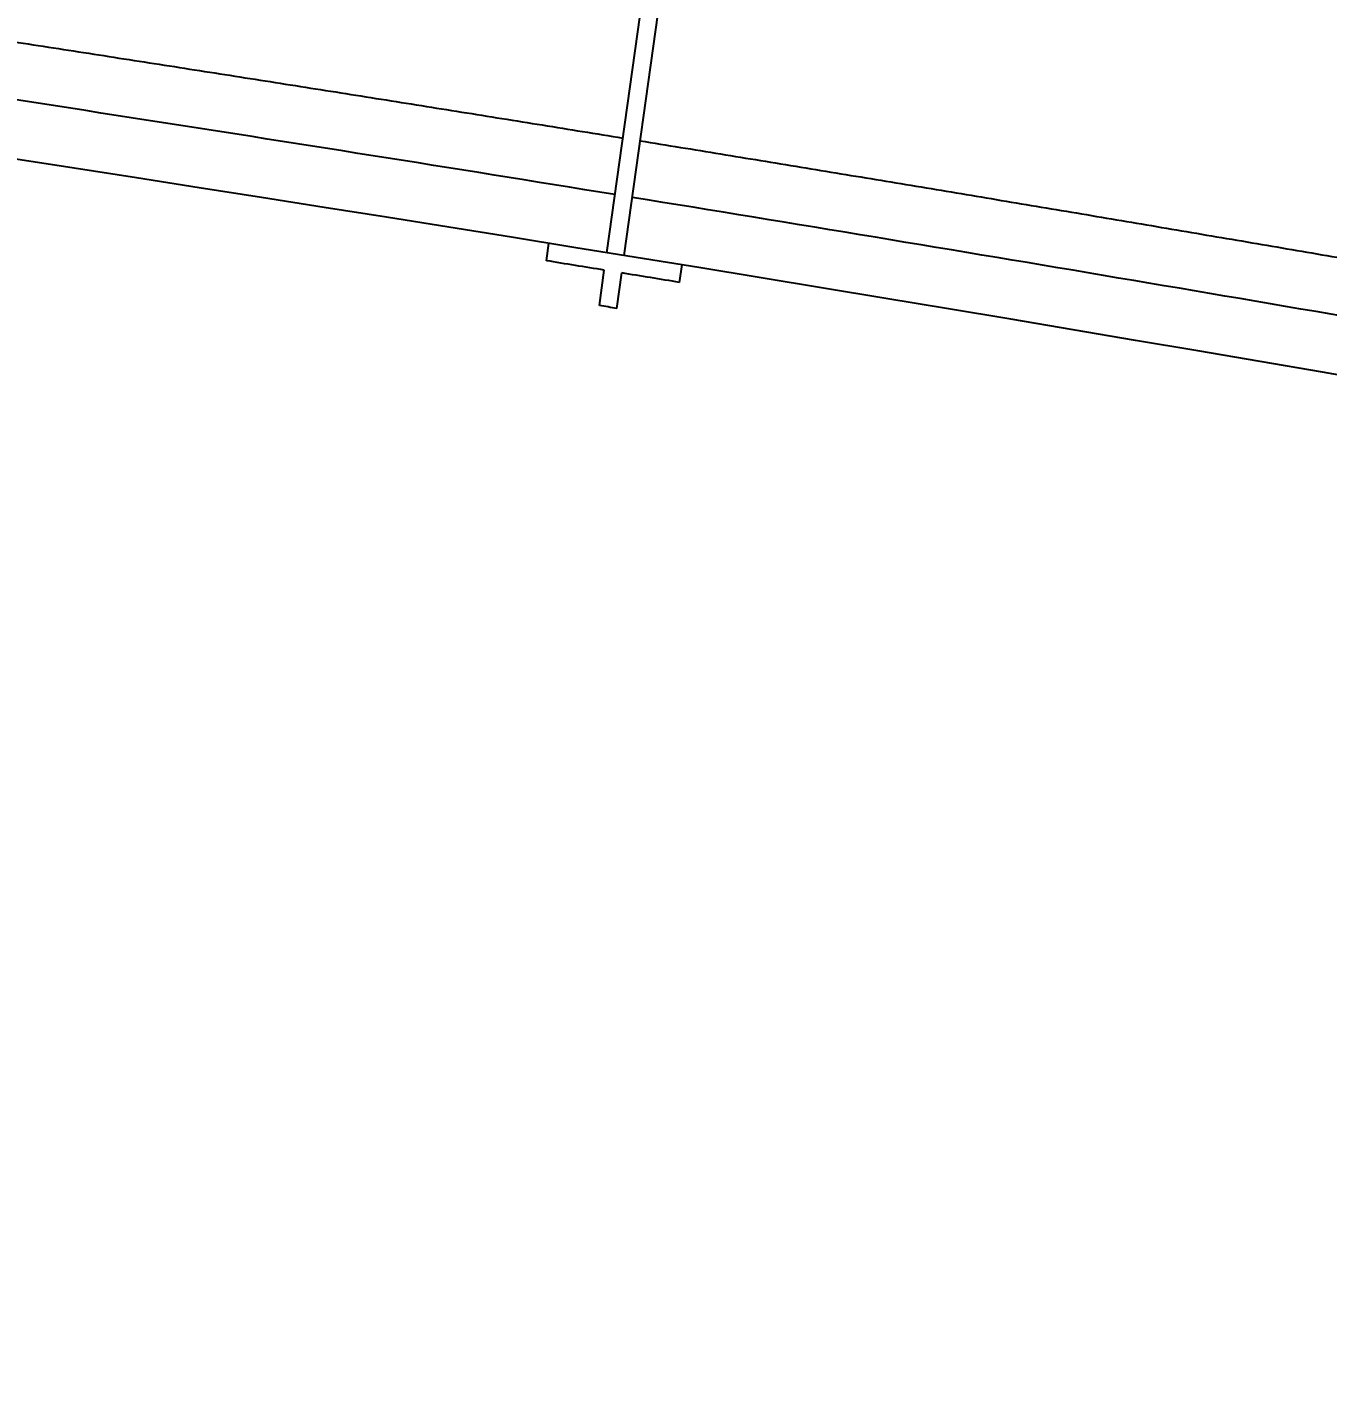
# Model space of a CAD drawing. Header units: metres. Extents: x 10 to 239, y 2 to 253.
# Drawn here: x 79.412 to 81.629, y 170.116 to 172.418 of the extents above; entities that cross this region are included whole.
import ezdxf

# ---------------------------------------------------------------- set-up
doc = ezdxf.new("R2010")
doc.units = ezdxf.units.M
doc.header["$MEASUREMENT"] = 0
doc.layers.get('Defpoints').update_dxf_attribs({"color": 9})
doc.layers.add('-cotas', color=252, linetype='Continuous')
doc.layers.add('1', color=7, linetype='Continuous')
doc.styles.get("Standard").update_dxf_attribs({"font": 'arial.ttf'})
doc.dimstyles.get("Standard").update_dxf_attribs({"dimtxt": 0.18, "dimasz": 0.18, "dimexe": 0.18, "dimexo": 0.0625, "dimgap": 0.09, "dimtad": 0, "dimtih": 1, "dimtoh": 1, "dimdec": 4, "dimzin": 0, "dimdsep": 46, "dimtxsty": 'Standard', "dimcen": 0.09, "dimadec": 0, "dimazin": 0, "dimtfac": 1, "dimtdec": 4, "dimtofl": 0, "dimtmove": 0, "dimatfit": 3, "dimfxl": 1, "dimtolj": 1, "dimtzin": 0, "dimarcsym": 0})

# ---------------------------------------------------------------- blocks, each defined once
blk = doc.blocks.new('*D90')
at = {"layer": '-cotas', "color": 0, "lineweight": -2, "transparency": 16777216}
for p, q in [((35.5997, 175.5332), (35.5997, 162.1857)), ((89.3642, 175.5332), (89.3642, 162.1857)), ((35.7797, 162.3657), (58.2102, 162.3657)), ((89.1842, 162.3657), (59.8709, 162.3657))]:
    blk.add_line(p, q, dxfattribs=at)
at = {"layer": '-cotas', "color": 0, "transparency": 16777216}
for points in [[(35.7797, 162.3957), (35.7797, 162.3357), (35.5997, 162.3657)], [(89.1842, 162.3957), (89.1842, 162.3357), (89.3642, 162.3657)]]:
    blk.add_solid(points, dxfattribs=at)
at = {"layer": 'Defpoints', "color": 0, "transparency": 16777216}
for p in [(35.5997, 175.5957), (89.3642, 175.5957), (89.3642, 162.3657)]:
    blk.add_point(p, dxfattribs=at)
at = {"layer": '-cotas', "color": 0, "transparency": 16777216, "insert": (59.0405, 162.3657), "char_height": 0.3, "attachment_point": 5}
blk.add_mtext('\\A1;53.7645', dxfattribs=at)

msp = doc.modelspace()

# ---------------------------------------------------------------- linework, layer by layer
at = {"layer": '1'}
for p, q in [((80.40084, 172.03272), (80.73195, 174.39266)), ((80.43046, 172.02791), (80.76166, 174.38849)), ((80.29793, 172.01898), (80.3021, 172.0487)), ((80.52501, 171.98212), (80.52918, 172.01184)), ((80.38819, 171.94254), (80.39667, 172.003)), ((80.41781, 171.93773), (80.42629, 171.9982))]:
    msp.add_line(p, q, dxfattribs=at)
for radius, start, end in [(130.60066, 77.2146481, 83.2715595), (130.70066, 80.7868734, 81.5190456), (130.70066, 80.0368637, 80.7737191), (130.57066, 80.785652, 80.8295428), (130.57066, 80.728593, 80.7724847), (130.50962, 80.7719042, 80.7850777)]:
    msp.add_arc((59.4886, 43.1172), radius, start, end, dxfattribs=at)
for points, weights in [([(78.77795, 172.48509), (79.32859, 172.40298), (79.87871, 172.31737), (80.42827, 172.22823)], [0.999378577151, 0.999331446271, 0.999297894979, 0.999277923276]), ([(80.45789, 172.22343), (81.00517, 172.13454), (81.55188, 172.04217), (82.09799, 171.94633)], [0.999276860032, 0.999257457318, 0.999251521424, 0.999259052349])]:
    msp.add_rational_spline(points, weights, degree=3, dxfattribs=at)

# ---------------------------------------------------------------- dimensions: what is measured, and where the dimension line sits
at = {"layer": '-cotas'}
dim = msp.add_linear_dim(base=(89.36416, 162.36569), p1=(35.59966, 175.59571), p2=(89.36416, 175.59571), angle=0, dimstyle='Standard', override={"dimtxt": 0.3}, dxfattribs=at)
dim.commit()
dim.dimension.update_dxf_attribs({"geometry": '*D90', "text_midpoint": (59.04055, 162.36569), "dimtype": 161})

doc.saveas('drawing.dxf')
